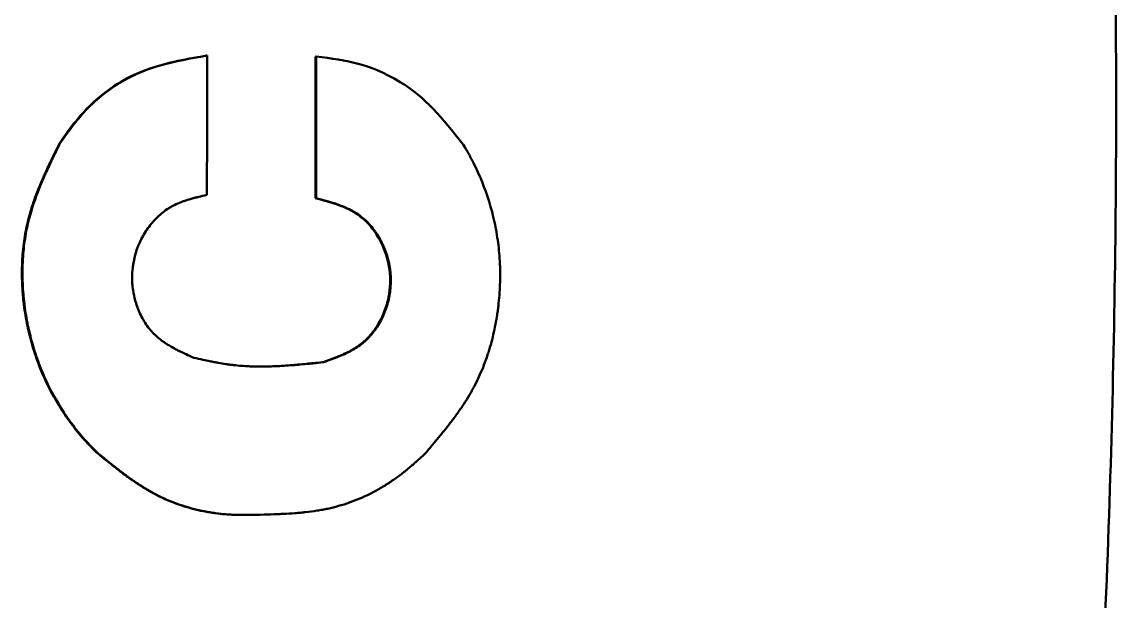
# Model space of a CAD drawing. Header units: millimetres. Extents: x 1510 to 10524, y 7125 to 13164.
# Drawn here: x 5063.331 to 5066.47, y 10709.266 to 10710.927 of the extents above; entities that cross this region are included whole.
import ezdxf

# ---------------------------------------------------------------- set-up
doc = ezdxf.new("R2010")
doc.units = ezdxf.units.MM
doc.header["$LTSCALE"] = 4
doc.layers.add('Visible (ISO)', color=7, linetype='Continuous', lineweight=50)

msp = doc.modelspace()

# ---------------------------------------------------------------- linework, layer by layer
at = {"layer": 'Visible (ISO)'}
for p, q in [((5063.8601, 10710.8299), (5063.8619, 10710.8299)), ((5064.1732, 10710.827), (5064.1749, 10710.8271)), ((5063.4384, 10710.578), (5063.4401, 10710.578)), ((5064.1731, 10710.4212), (5064.1749, 10710.4212)), ((5064.1946, 10709.9507), (5064.1963, 10709.9507)), ((5063.5452, 10709.6917), (5063.5469, 10709.6916)), ((5063.9155, 10709.5146), (5063.9138, 10709.5147))]:
    msp.add_line(p, q, dxfattribs=at)
for points, knots in [([(5065.1994, 10720.0191), (5065.6341, 10718.4547), (5065.9449, 10716.9118), (5066.1501, 10715.4088), (5066.1505, 10715.4066), (5066.1508, 10715.4043), (5066.1511, 10715.402), (5066.1515, 10715.3991), (5066.1519, 10715.3963), (5066.1523, 10715.3932), (5066.3651, 10713.8297), (5066.4689, 10712.2705), (5066.4703, 10710.7299), (5066.4703, 10710.7193), (5066.4703, 10710.7088), (5066.4703, 10710.6982)], [0, 0, 0, 0, 0.49827, 0.49827, 0.49827, 0.499023, 0.499023, 0.499023, 0.5, 0.5, 0.5, 0.996593, 0.996593, 0.996593, 1, 1, 1, 1]), ([(5063.4384, 10710.578), (5063.471, 10710.6245), (5063.4972, 10710.6609), (5063.6002, 10710.7543), (5063.659, 10710.779), (5063.7385, 10710.8081), (5063.7924, 10710.8183), (5063.8601, 10710.8299)], [-0.4095932, -0.4095932, -0.4095932, -0.4095932, -0.3296289, -0.3296289, -0.2091929, -0.2091929, 0, 0, 0, 0]), ([(5063.8619, 10710.8299), (5063.7631, 10710.813), (5063.6924, 10710.7989), (5063.5722, 10710.7291), (5063.5381, 10710.6975), (5063.4894, 10710.6477), (5063.4654, 10710.614), (5063.4401, 10710.578)], [0, 0, 0, 0, 0.3050726, 0.3050726, 0.5082668, 0.5082668, 0.8301555, 0.8301555, 0.8301555, 0.8301555]), ([(5063.8618, 10710.4307), (5063.8619, 10710.4972), (5063.8619, 10710.5638), (5063.8619, 10710.6968), (5063.8619, 10710.7633), (5063.8619, 10710.8299)], [0, 0, 0, 0, 0.1996113, 0.1996113, 0.3992069, 0.3992069, 0.3992069, 0.3992069]), ([(5064.1731, 10710.4212), (5064.1732, 10710.4889), (5064.1732, 10710.5565), (5064.1732, 10710.6918), (5064.1732, 10710.7594), (5064.1732, 10710.827)], [-0.4058052, -0.4058052, -0.4058052, -0.4058052, -0.2028942, -0.2028942, 0, 0, 0, 0]), ([(5064.1749, 10710.8271), (5064.1749, 10710.7594), (5064.1749, 10710.6918), (5064.1749, 10710.5565), (5064.1749, 10710.4889), (5064.1749, 10710.4212)], [0, 0, 0, 0, 0.2029443, 0.2029443, 0.4059188, 0.4059188, 0.4059188, 0.4059188]), ([(5064.5967, 10710.5752), (5064.535, 10710.6535), (5064.4886, 10710.71), (5064.3691, 10710.7833), (5064.3256, 10710.7981), (5064.2592, 10710.8171), (5064.2187, 10710.8221), (5064.1749, 10710.8271)], [0, 0, 0, 0, 0.3008666, 0.3008666, 0.4987677, 0.4987677, 0.8075633, 0.8075633, 0.8075633, 0.8075633]), ([(5066.4703, 10710.6982), (5066.4703, 10710.3162), (5066.464, 10709.9333), (5066.4513, 10709.5494), (5066.4448, 10709.3524), (5066.4367, 10709.1551), (5066.4268, 10708.9575), (5066.4169, 10708.7601), (5066.4053, 10708.5623), (5066.392, 10708.3646), (5066.3918, 10708.3611), (5066.3915, 10708.3576), (5066.3913, 10708.3541), (5066.3387, 10707.5744), (5066.2595, 10706.7917), (5066.1529, 10706.008), (5066.1526, 10706.0059), (5066.1524, 10706.0037), (5066.1521, 10706.0016), (5066.1516, 10705.9985), (5066.1512, 10705.9953), (5066.1508, 10705.9923), (5065.9456, 10704.488), (5065.6346, 10702.9435), (5065.1994, 10701.3773)], [0, 0, 0, 0, 0.122876, 0.122876, 0.122876, 0.185923, 0.185923, 0.185923, 0.248884, 0.248884, 0.248884, 0.25, 0.25, 0.25, 0.49834, 0.49834, 0.49834, 0.499023, 0.499023, 0.499023, 0.5, 0.5, 0.5, 1, 1, 1, 1]), ([(5063.5452, 10709.6917), (5063.5409, 10709.6959), (5063.537, 10709.6998), (5063.5335, 10709.7033), (5063.5305, 10709.7064), (5063.5278, 10709.7092), (5063.5253, 10709.7118), (5063.5249, 10709.7122), (5063.5247, 10709.7125), (5063.5242, 10709.7129), (5063.5239, 10709.7133), (5063.5234, 10709.7138), (5063.5229, 10709.7143), (5063.5225, 10709.7147), (5063.5221, 10709.7152), (5063.5217, 10709.7156), (5063.5208, 10709.7166), (5063.5199, 10709.7175), (5063.5191, 10709.7184), (5063.5173, 10709.7203), (5063.5157, 10709.7221), (5063.5141, 10709.7239), (5063.5107, 10709.7276), (5063.5076, 10709.7311), (5063.5041, 10709.7351), (5063.4911, 10709.7502), (5063.4787, 10709.7658), (5063.4669, 10709.7821), (5063.455, 10709.7984), (5063.444, 10709.8151), (5063.4336, 10709.8323), (5063.4233, 10709.8494), (5063.4136, 10709.8672), (5063.4048, 10709.8851), (5063.4004, 10709.8941), (5063.3962, 10709.9031), (5063.3922, 10709.9123), (5063.3881, 10709.9214), (5063.3843, 10709.9307), (5063.3807, 10709.94), (5063.3734, 10709.9587), (5063.3669, 10709.9779), (5063.3612, 10709.9972), (5063.3583, 10710.0068), (5063.3557, 10710.0164), (5063.3532, 10710.0262), (5063.3508, 10710.0359), (5063.3485, 10710.0457), (5063.3465, 10710.0555), (5063.3424, 10710.0752), (5063.3391, 10710.0948), (5063.3365, 10710.1153), (5063.3359, 10710.1204), (5063.3353, 10710.1256), (5063.3348, 10710.1307), (5063.3342, 10710.1358), (5063.3338, 10710.1409), (5063.3333, 10710.146), (5063.3325, 10710.1561), (5063.3318, 10710.1662), (5063.3314, 10710.1764), (5063.331, 10710.1865), (5063.3308, 10710.1965), (5063.3308, 10710.2065), (5063.3308, 10710.2165), (5063.331, 10710.2261), (5063.3314, 10710.2364), (5063.3315, 10710.239), (5063.3317, 10710.2416), (5063.3318, 10710.2442), (5063.3319, 10710.2468), (5063.3321, 10710.2494), (5063.3323, 10710.2519), (5063.3326, 10710.2571), (5063.333, 10710.2622), (5063.3335, 10710.2672), (5063.3344, 10710.2774), (5063.3355, 10710.2873), (5063.3369, 10710.2973), (5063.3383, 10710.3073), (5063.3399, 10710.3171), (5063.3418, 10710.3268), (5063.3436, 10710.3365), (5063.3459, 10710.347), (5063.3481, 10710.3556), (5063.3483, 10710.3568), (5063.3486, 10710.3578), (5063.3489, 10710.3589), (5063.3491, 10710.36), (5063.3494, 10710.3611), (5063.3497, 10710.3622), (5063.3503, 10710.3643), (5063.3508, 10710.3665), (5063.3515, 10710.3688), (5063.3526, 10710.3731), (5063.3539, 10710.3776), (5063.3553, 10710.3822), (5063.358, 10710.3913), (5063.361, 10710.4007), (5063.3642, 10710.41), (5063.3674, 10710.4194), (5063.3709, 10710.429), (5063.3747, 10710.4388), (5063.377, 10710.4447), (5063.3794, 10710.4508), (5063.3819, 10710.4568), (5063.3836, 10710.4608), (5063.3856, 10710.4655), (5063.387, 10710.4688), (5063.3872, 10710.4694), (5063.3874, 10710.4698), (5063.3876, 10710.4703), (5063.3878, 10710.4709), (5063.3881, 10710.4714), (5063.3883, 10710.4719), (5063.3887, 10710.4729), (5063.3892, 10710.474), (5063.3897, 10710.4751), (5063.3906, 10710.4771), (5063.3915, 10710.4793), (5063.3925, 10710.4815), (5063.3944, 10710.4859), (5063.3965, 10710.4906), (5063.3985, 10710.4949), (5063.4007, 10710.4998), (5063.403, 10710.5048), (5063.4054, 10710.5099), (5063.407, 10710.5134), (5063.4087, 10710.517), (5063.4104, 10710.5206), (5063.4109, 10710.5216), (5063.4116, 10710.523), (5063.4119, 10710.5237), (5063.4122, 10710.5243), (5063.4123, 10710.5245), (5063.4125, 10710.525), (5063.4127, 10710.5254), (5063.4129, 10710.5258), (5063.4131, 10710.5263), (5063.4135, 10710.5271), (5063.414, 10710.528), (5063.4144, 10710.529), (5063.4153, 10710.5307), (5063.4162, 10710.5326), (5063.4172, 10710.5347), (5063.419, 10710.5385), (5063.4211, 10710.5428), (5063.4234, 10710.5475), (5063.4279, 10710.5567), (5063.4332, 10710.5676), (5063.4384, 10710.578)], [0, 0, 0, 0, 0.015625, 0.015625, 0.015625, 0.029239, 0.029239, 0.029239, 0.03125, 0.03125, 0.03125, 0.032836, 0.032836, 0.032836, 0.034487, 0.034487, 0.034487, 0.037994, 0.037994, 0.037994, 0.045797, 0.045797, 0.045797, 0.0625, 0.0625, 0.0625, 0.125, 0.125, 0.125, 0.1875, 0.1875, 0.1875, 0.25, 0.25, 0.25, 0.281298, 0.281298, 0.281298, 0.312501, 0.312501, 0.312501, 0.375, 0.375, 0.375, 0.406325, 0.406325, 0.406325, 0.4375, 0.4375, 0.4375, 0.5, 0.5, 0.5, 0.515465, 0.515465, 0.515465, 0.531106, 0.531106, 0.531106, 0.562499, 0.562499, 0.562499, 0.59375, 0.59375, 0.59375, 0.625, 0.625, 0.625, 0.632558, 0.632558, 0.632558, 0.640245, 0.640245, 0.640245, 0.655906, 0.655906, 0.655906, 0.6875, 0.6875, 0.6875, 0.71875, 0.71875, 0.71875, 0.75, 0.75, 0.75, 0.754225, 0.754225, 0.754225, 0.758357, 0.758357, 0.758357, 0.766399, 0.766399, 0.766399, 0.781914, 0.781914, 0.781914, 0.812503, 0.812503, 0.812503, 0.84375, 0.84375, 0.84375, 0.862702, 0.862702, 0.862702, 0.875, 0.875, 0.875, 0.877324, 0.877324, 0.877324, 0.879523, 0.879523, 0.879523, 0.883656, 0.883656, 0.883656, 0.891321, 0.891321, 0.891321, 0.906255, 0.906255, 0.906255, 0.922843, 0.922843, 0.922843, 0.93431, 0.93431, 0.93431, 0.9375, 0.9375, 0.9375, 0.940248, 0.940248, 0.940248, 0.942815, 0.942815, 0.942815, 0.947554, 0.947554, 0.947554, 0.956029, 0.956029, 0.956029, 0.971032, 0.971032, 0.971032, 1, 1, 1, 1]), ([(5063.5469, 10709.6916), (5063.5384, 10709.7), (5063.5314, 10709.7071), (5063.526, 10709.7128), (5063.5256, 10709.7132), (5063.5251, 10709.7137), (5063.5247, 10709.7142), (5063.5243, 10709.7146), (5063.5238, 10709.7151), (5063.5234, 10709.7155), (5063.5226, 10709.7164), (5063.5217, 10709.7173), (5063.5209, 10709.7182), (5063.5192, 10709.7201), (5063.5175, 10709.7219), (5063.5158, 10709.7238), (5063.5125, 10709.7274), (5063.5092, 10709.7312), (5063.5059, 10709.735), (5063.4928, 10709.7501), (5063.4804, 10709.7657), (5063.4686, 10709.782), (5063.445, 10709.8145), (5063.4243, 10709.8489), (5063.4065, 10709.885), (5063.4021, 10709.894), (5063.3979, 10709.903), (5063.3939, 10709.9122), (5063.3899, 10709.9213), (5063.3861, 10709.9306), (5063.3824, 10709.9399), (5063.3751, 10709.9586), (5063.3686, 10709.9776), (5063.3629, 10709.9971), (5063.36, 10710.0068), (5063.3574, 10710.0164), (5063.355, 10710.0261), (5063.3525, 10710.0358), (5063.3503, 10710.0456), (5063.3482, 10710.0554), (5063.3441, 10710.0751), (5063.3408, 10710.0951), (5063.3383, 10710.1152), (5063.3376, 10710.1203), (5063.337, 10710.1255), (5063.3365, 10710.1306), (5063.336, 10710.1357), (5063.3355, 10710.1408), (5063.3351, 10710.1459), (5063.3342, 10710.1561), (5063.3336, 10710.1662), (5063.3331, 10710.1763), (5063.3323, 10710.1965), (5063.3323, 10710.2165), (5063.3331, 10710.2364), (5063.3333, 10710.2389), (5063.3334, 10710.2416), (5063.3335, 10710.2441), (5063.3337, 10710.2467), (5063.3338, 10710.2493), (5063.334, 10710.2519), (5063.3343, 10710.257), (5063.3347, 10710.2621), (5063.3352, 10710.2672), (5063.3361, 10710.2773), (5063.3373, 10710.2874), (5063.3387, 10710.2973), (5063.3414, 10710.3171), (5063.3451, 10710.3366), (5063.3498, 10710.3556), (5063.3501, 10710.3568), (5063.3503, 10710.3578), (5063.3506, 10710.3589), (5063.3509, 10710.36), (5063.3512, 10710.361), (5063.3514, 10710.3621), (5063.352, 10710.3643), (5063.3526, 10710.3665), (5063.3532, 10710.3688), (5063.3544, 10710.3732), (5063.3557, 10710.3777), (5063.357, 10710.3822), (5063.3597, 10710.3913), (5063.3627, 10710.4005), (5063.3659, 10710.4099), (5063.3724, 10710.4288), (5063.38, 10710.4484), (5063.3887, 10710.4688), (5063.389, 10710.4694), (5063.3891, 10710.4698), (5063.3894, 10710.4703), (5063.3896, 10710.4708), (5063.3898, 10710.4714), (5063.39, 10710.4719), (5063.3905, 10710.4729), (5063.391, 10710.474), (5063.3914, 10710.4751), (5063.3923, 10710.4772), (5063.3933, 10710.4793), (5063.3942, 10710.4815), (5063.3962, 10710.4859), (5063.3982, 10710.4903), (5063.4002, 10710.4949), (5063.4044, 10710.5041), (5063.4089, 10710.5136), (5063.4136, 10710.5236), (5063.4139, 10710.5243), (5063.414, 10710.5245), (5063.4142, 10710.5249), (5063.4145, 10710.5254), (5063.4147, 10710.5258), (5063.4149, 10710.5263), (5063.4153, 10710.5271), (5063.4157, 10710.528), (5063.4162, 10710.529), (5063.4171, 10710.5308), (5063.418, 10710.5327), (5063.419, 10710.5347), (5063.4209, 10710.5387), (5063.4229, 10710.543), (5063.4251, 10710.5475), (5063.4296, 10710.5565), (5063.4346, 10710.5667), (5063.4401, 10710.578)], [0, 0, 0, 0, 0.03125, 0.03125, 0.03125, 0.033203, 0.033203, 0.033203, 0.035156, 0.035156, 0.035156, 0.039062, 0.039062, 0.039062, 0.046875, 0.046875, 0.046875, 0.0625, 0.0625, 0.0625, 0.125, 0.125, 0.125, 0.25, 0.25, 0.25, 0.28125, 0.28125, 0.28125, 0.3125, 0.3125, 0.3125, 0.375, 0.375, 0.375, 0.40625, 0.40625, 0.40625, 0.4375, 0.4375, 0.4375, 0.5, 0.5, 0.5, 0.515625, 0.515625, 0.515625, 0.53125, 0.53125, 0.53125, 0.5625, 0.5625, 0.5625, 0.625, 0.625, 0.625, 0.632812, 0.632812, 0.632812, 0.640625, 0.640625, 0.640625, 0.65625, 0.65625, 0.65625, 0.6875, 0.6875, 0.6875, 0.75, 0.75, 0.75, 0.753906, 0.753906, 0.753906, 0.757812, 0.757812, 0.757812, 0.765625, 0.765625, 0.765625, 0.78125, 0.78125, 0.78125, 0.8125, 0.8125, 0.8125, 0.875, 0.875, 0.875, 0.876953, 0.876953, 0.876953, 0.878906, 0.878906, 0.878906, 0.882812, 0.882812, 0.882812, 0.890625, 0.890625, 0.890625, 0.90625, 0.90625, 0.90625, 0.9375, 0.9375, 0.9375, 0.939453, 0.939453, 0.939453, 0.941406, 0.941406, 0.941406, 0.945312, 0.945312, 0.945312, 0.953125, 0.953125, 0.953125, 0.96875, 0.96875, 0.96875, 1, 1, 1, 1]), ([(5064.5967, 10710.5752), (5064.6031, 10710.5647), (5064.6082, 10710.5561), (5064.6119, 10710.5494), (5064.6122, 10710.549), (5064.6126, 10710.5484), (5064.6129, 10710.5478), (5064.6132, 10710.5473), (5064.6135, 10710.5467), (5064.6138, 10710.5462), (5064.6144, 10710.5451), (5064.615, 10710.544), (5064.6156, 10710.5429), (5064.6168, 10710.5407), (5064.618, 10710.5385), (5064.6192, 10710.5363), (5064.6215, 10710.5319), (5064.6239, 10710.5275), (5064.6261, 10710.523), (5064.6353, 10710.5051), (5064.6435, 10710.4869), (5064.6511, 10710.4681), (5064.6662, 10710.4307), (5064.6781, 10710.3923), (5064.6867, 10710.3528), (5064.6889, 10710.343), (5064.6908, 10710.3332), (5064.6925, 10710.3233), (5064.6942, 10710.3135), (5064.6957, 10710.3035), (5064.697, 10710.2936), (5064.6996, 10710.2737), (5064.7013, 10710.2536), (5064.7023, 10710.2333), (5064.7025, 10710.2282), (5064.7027, 10710.2233), (5064.7028, 10710.2182), (5064.7029, 10710.2132), (5064.703, 10710.2082), (5064.703, 10710.2032), (5064.7031, 10710.1931), (5064.7029, 10710.1831), (5064.7025, 10710.173), (5064.7018, 10710.1529), (5064.7002, 10710.1327), (5064.6979, 10710.1126), (5064.6973, 10710.1075), (5064.6966, 10710.1023), (5064.6959, 10710.0972), (5064.6952, 10710.0921), (5064.6944, 10710.087), (5064.6936, 10710.082), (5064.692, 10710.0719), (5064.6902, 10710.0619), (5064.6882, 10710.052), (5064.6842, 10710.0322), (5064.6794, 10710.0127), (5064.6738, 10709.9937), (5064.6734, 10709.9925), (5064.673, 10709.9912), (5064.6727, 10709.99), (5064.6723, 10709.9888), (5064.6719, 10709.9875), (5064.6715, 10709.9863), (5064.6708, 10709.9838), (5064.67, 10709.9814), (5064.6692, 10709.9789), (5064.6676, 10709.974), (5064.666, 10709.9691), (5064.6644, 10709.9643), (5064.661, 10709.9547), (5064.6575, 10709.9452), (5064.6538, 10709.9359), (5064.6463, 10709.9174), (5064.638, 10709.8994), (5064.629, 10709.8822), (5064.6278, 10709.88), (5064.6267, 10709.878), (5064.6256, 10709.8759), (5064.6245, 10709.8738), (5064.6233, 10709.8717), (5064.6221, 10709.8696), (5064.6198, 10709.8653), (5064.6173, 10709.8611), (5064.6148, 10709.8568), (5064.6097, 10709.8482), (5064.6043, 10709.8396), (5064.5986, 10709.8308), (5064.5982, 10709.8303), (5064.598, 10709.8299), (5064.5976, 10709.8294), (5064.5973, 10709.8289), (5064.597, 10709.8284), (5064.5967, 10709.8279), (5064.596, 10709.827), (5064.5954, 10709.826), (5064.5947, 10709.825), (5064.5934, 10709.823), (5064.5921, 10709.8211), (5064.5907, 10709.8191), (5064.588, 10709.8151), (5064.5852, 10709.8111), (5064.5824, 10709.8071), (5064.5766, 10709.7989), (5064.5705, 10709.7906), (5064.564, 10709.7821), (5064.5636, 10709.7815), (5064.5633, 10709.7812), (5064.563, 10709.7807), (5064.5627, 10709.7803), (5064.5623, 10709.7799), (5064.562, 10709.7794), (5064.5613, 10709.7785), (5064.5606, 10709.7776), (5064.5599, 10709.7767), (5064.5586, 10709.7749), (5064.5572, 10709.7731), (5064.5557, 10709.7713), (5064.5528, 10709.7676), (5064.5498, 10709.7638), (5064.5467, 10709.7598), (5064.5405, 10709.752), (5064.5338, 10709.7437), (5064.5266, 10709.735), (5064.5265, 10709.7349), (5064.5265, 10709.7349), (5064.5265, 10709.7349), (5064.5262, 10709.7345), (5064.5257, 10709.7339), (5064.5253, 10709.7334), (5064.5249, 10709.7329), (5064.5244, 10709.7323), (5064.5239, 10709.7317), (5064.5229, 10709.7305), (5064.5217, 10709.7291), (5064.5205, 10709.7277), (5064.5181, 10709.7248), (5064.5153, 10709.7214), (5064.512, 10709.7175), (5064.5056, 10709.7098), (5064.4975, 10709.7002), (5064.4878, 10709.6888)], [0, 0, 0, 0, 0.03125, 0.03125, 0.03125, 0.033203, 0.033203, 0.033203, 0.035156, 0.035156, 0.035156, 0.039062, 0.039062, 0.039062, 0.046875, 0.046875, 0.046875, 0.0625, 0.0625, 0.0625, 0.125, 0.125, 0.125, 0.25, 0.25, 0.25, 0.28125, 0.28125, 0.28125, 0.3125, 0.3125, 0.3125, 0.375, 0.375, 0.375, 0.390625, 0.390625, 0.390625, 0.40625, 0.40625, 0.40625, 0.4375, 0.4375, 0.4375, 0.5, 0.5, 0.5, 0.515625, 0.515625, 0.515625, 0.53125, 0.53125, 0.53125, 0.5625, 0.5625, 0.5625, 0.625, 0.625, 0.625, 0.628906, 0.628906, 0.628906, 0.632812, 0.632812, 0.632812, 0.640625, 0.640625, 0.640625, 0.65625, 0.65625, 0.65625, 0.6875, 0.6875, 0.6875, 0.75, 0.75, 0.75, 0.757812, 0.757812, 0.757812, 0.765625, 0.765625, 0.765625, 0.78125, 0.78125, 0.78125, 0.8125, 0.8125, 0.8125, 0.814453, 0.814453, 0.814453, 0.816406, 0.816406, 0.816406, 0.820312, 0.820312, 0.820312, 0.828125, 0.828125, 0.828125, 0.84375, 0.84375, 0.84375, 0.875, 0.875, 0.875, 0.876953, 0.876953, 0.876953, 0.878906, 0.878906, 0.878906, 0.882812, 0.882812, 0.882812, 0.890625, 0.890625, 0.890625, 0.90625, 0.90625, 0.90625, 0.9375, 0.9375, 0.9375, 0.937744, 0.937744, 0.937744, 0.941406, 0.941406, 0.941406, 0.945312, 0.945312, 0.945312, 0.953125, 0.953125, 0.953125, 0.96875, 0.96875, 0.96875, 1, 1, 1, 1]), ([(5063.8618, 10710.4307), (5063.8529, 10710.4286), (5063.8451, 10710.4268), (5063.8351, 10710.4243), (5063.8321, 10710.4235), (5063.8279, 10710.4225), (5063.8266, 10710.4221), (5063.8247, 10710.4216), (5063.8236, 10710.4213), (5063.8226, 10710.4211), (5063.822, 10710.4209), (5063.822, 10710.4209), (5063.8144, 10710.4188), (5063.8075, 10710.4168), (5063.7979, 10710.4135), (5063.7948, 10710.4125), (5063.7903, 10710.4108), (5063.7877, 10710.4098), (5063.7852, 10710.4088), (5063.7838, 10710.4083), (5063.7835, 10710.4082), (5063.7765, 10710.4053), (5063.7703, 10710.4024), (5063.7613, 10710.3977), (5063.7584, 10710.3961), (5063.7542, 10710.3936), (5063.7528, 10710.3927), (5063.7501, 10710.391), (5063.7488, 10710.3901), (5063.7418, 10710.3855), (5063.7364, 10710.3814), (5063.7285, 10710.3749), (5063.726, 10710.3726), (5063.7208, 10710.3679), (5063.7183, 10710.3654), (5063.711, 10710.358), (5063.7064, 10710.3529), (5063.6976, 10710.3421), (5063.6933, 10710.3364), (5063.6815, 10710.319), (5063.6746, 10710.3067), (5063.6573, 10710.2684), (5063.6503, 10710.2416), (5063.6468, 10710.1995), (5063.6468, 10710.1856), (5063.6493, 10710.1578), (5063.6517, 10710.1442), (5063.6571, 10710.1235), (5063.6592, 10710.1167), (5063.6628, 10710.1068), (5063.664, 10710.1036), (5063.6667, 10710.0971), (5063.6681, 10710.0939), (5063.6725, 10710.0842), (5063.6758, 10710.078), (5063.6827, 10710.0661), (5063.6864, 10710.0604), (5063.6944, 10710.0492), (5063.6987, 10710.0439), (5063.7055, 10710.0364), (5063.7078, 10710.0339), (5063.7114, 10710.0304), (5063.7126, 10710.0292), (5063.7144, 10710.0274), (5063.715, 10710.0269), (5063.7162, 10710.0257), (5063.7169, 10710.0251), (5063.7222, 10710.0204), (5063.7272, 10710.0164), (5063.7353, 10710.0104), (5063.7381, 10710.0084), (5063.7424, 10710.0055), (5063.745, 10710.0038), (5063.7476, 10710.0021), (5063.7491, 10710.0011), (5063.7496, 10710.0009), (5063.755, 10709.9975), (5063.7606, 10709.9943), (5063.7696, 10709.9893), (5063.7727, 10709.9877), (5063.7776, 10709.9852), (5063.7806, 10709.9836), (5063.7838, 10709.9821), (5063.7855, 10709.9812), (5063.7858, 10709.9811), (5063.7945, 10709.9768), (5063.8071, 10709.971), (5063.8238, 10709.9635)], [0, 0, 0, 0, 0.03125, 0.03125, 0.046875, 0.046875, 0.054688, 0.054688, 0.058594, 0.061523, 0.061523, 0.0625, 0.0625, 0.09375, 0.09375, 0.109375, 0.109375, 0.117188, 0.123047, 0.123047, 0.125, 0.125, 0.15625, 0.15625, 0.171875, 0.171875, 0.179688, 0.179688, 0.1875, 0.1875, 0.21875, 0.21875, 0.234375, 0.234375, 0.25, 0.25, 0.28125, 0.28125, 0.3125, 0.3125, 0.375, 0.375, 0.5, 0.5, 0.5625, 0.5625, 0.625, 0.625, 0.65625, 0.65625, 0.671875, 0.671875, 0.6875, 0.6875, 0.71875, 0.71875, 0.75, 0.75, 0.78125, 0.78125, 0.796875, 0.796875, 0.804688, 0.804688, 0.808594, 0.808594, 0.8125, 0.8125, 0.84375, 0.84375, 0.859375, 0.859375, 0.867188, 0.873047, 0.873047, 0.875, 0.875, 0.90625, 0.90625, 0.921875, 0.921875, 0.929688, 0.936523, 0.936523, 0.9375, 0.9375, 1, 1, 1, 1]), ([(5064.1946, 10709.9507), (5064.2037, 10709.954), (5064.2115, 10709.9569), (5064.2182, 10709.9593), (5064.2218, 10709.9607), (5064.225, 10709.9619), (5064.2279, 10709.963), (5064.2299, 10709.9638), (5064.2317, 10709.9645), (5064.2334, 10709.9651), (5064.2337, 10709.9653), (5064.2339, 10709.9653), (5064.2345, 10709.9656), (5064.2348, 10709.9657), (5064.2354, 10709.9659), (5064.2359, 10709.9661), (5064.2363, 10709.9663), (5064.2368, 10709.9665), (5064.2372, 10709.9667), (5064.2382, 10709.9671), (5064.2391, 10709.9674), (5064.2399, 10709.9678), (5064.242, 10709.9686), (5064.2436, 10709.9693), (5064.2451, 10709.9699), (5064.2489, 10709.9716), (5064.2511, 10709.9725), (5064.2549, 10709.9743), (5064.2581, 10709.9758), (5064.2612, 10709.9772), (5064.2641, 10709.9787), (5064.2656, 10709.9794), (5064.267, 10709.9801), (5064.2684, 10709.9808), (5064.2692, 10709.9812), (5064.2699, 10709.9816), (5064.2705, 10709.9819), (5064.2712, 10709.9823), (5064.2718, 10709.9826), (5064.2726, 10709.983), (5064.2729, 10709.9832), (5064.2734, 10709.9834), (5064.2738, 10709.9837), (5064.2742, 10709.9839), (5064.2746, 10709.9841), (5064.275, 10709.9843), (5064.2758, 10709.9848), (5064.2766, 10709.9852), (5064.2774, 10709.9856), (5064.2791, 10709.9866), (5064.2806, 10709.9875), (5064.2821, 10709.9883), (5064.2852, 10709.9902), (5064.288, 10709.9919), (5064.291, 10709.9939), (5064.2939, 10709.9958), (5064.2966, 10709.9977), (5064.2993, 10709.9997), (5064.302, 10710.0016), (5064.3045, 10710.0035), (5064.3071, 10710.0056), (5064.3084, 10710.0067), (5064.3097, 10710.0078), (5064.311, 10710.0089), (5064.3123, 10710.01), (5064.3136, 10710.0112), (5064.3149, 10710.0123), (5064.3174, 10710.0146), (5064.3199, 10710.017), (5064.3223, 10710.0195), (5064.3248, 10710.022), (5064.3272, 10710.0246), (5064.3295, 10710.0272), (5064.3318, 10710.0299), (5064.3342, 10710.0327), (5064.3364, 10710.0355), (5064.3386, 10710.0382), (5064.3406, 10710.0409), (5064.3427, 10710.0439), (5064.3448, 10710.0467), (5064.3468, 10710.0497), (5064.3487, 10710.0526), (5064.3526, 10710.0586), (5064.3563, 10710.065), (5064.3596, 10710.0713), (5064.3612, 10710.0745), (5064.3628, 10710.0777), (5064.3643, 10710.081), (5064.3659, 10710.0842), (5064.3673, 10710.0875), (5064.3687, 10710.0908), (5064.3714, 10710.0975), (5064.3739, 10710.1043), (5064.3761, 10710.1112), (5064.3804, 10710.125), (5064.3835, 10710.1388), (5064.3853, 10710.153), (5064.3872, 10710.167), (5064.3878, 10710.1813), (5064.3871, 10710.1957), (5064.3859, 10710.2244), (5064.3797, 10710.252), (5064.3685, 10710.2788), (5064.3657, 10710.2856), (5064.3626, 10710.2921), (5064.3593, 10710.2985), (5064.356, 10710.3048), (5064.3524, 10710.3109), (5064.3485, 10710.317), (5064.3465, 10710.32), (5064.3444, 10710.3231), (5064.3424, 10710.326), (5064.3403, 10710.3289), (5064.3382, 10710.3317), (5064.336, 10710.3345), (5064.3316, 10710.3401), (5064.3271, 10710.3453), (5064.3221, 10710.3504), (5064.3197, 10710.3529), (5064.3171, 10710.3554), (5064.3146, 10710.3578), (5064.312, 10710.3602), (5064.3094, 10710.3624), (5064.3068, 10710.3647), (5064.3014, 10710.3691), (5064.2956, 10710.3734), (5064.2902, 10710.3769), (5064.2889, 10710.3778), (5064.2876, 10710.3786), (5064.2862, 10710.3795), (5064.2848, 10710.3804), (5064.2834, 10710.3812), (5064.2819, 10710.382), (5064.2791, 10710.3837), (5064.2761, 10710.3854), (5064.2731, 10710.3869), (5064.2681, 10710.3896), (5064.2629, 10710.3921), (5064.2574, 10710.3944), (5064.2562, 10710.395), (5064.2548, 10710.3956), (5064.2538, 10710.396), (5064.2534, 10710.3962), (5064.2531, 10710.3963), (5064.2527, 10710.3965), (5064.2524, 10710.3966), (5064.252, 10710.3968), (5064.2516, 10710.3969), (5064.2509, 10710.3972), (5064.2502, 10710.3975), (5064.2494, 10710.3978), (5064.248, 10710.3984), (5064.2465, 10710.399), (5064.2449, 10710.3996), (5064.2419, 10710.4007), (5064.2386, 10710.4019), (5064.2354, 10710.4031), (5064.2292, 10710.4052), (5064.2226, 10710.4074), (5064.2156, 10710.4095), (5064.2152, 10710.4096), (5064.2145, 10710.4098), (5064.2142, 10710.4099), (5064.2134, 10710.4102), (5064.2132, 10710.4102), (5064.2125, 10710.4104), (5064.212, 10710.4106), (5064.2114, 10710.4108), (5064.2107, 10710.411), (5064.2095, 10710.4113), (5064.2082, 10710.4117), (5064.2067, 10710.4121), (5064.2041, 10710.4129), (5064.2009, 10710.4138), (5064.1973, 10710.4147), (5064.1904, 10710.4167), (5064.1816, 10710.419), (5064.1731, 10710.4212)], [0, 0, 0, 0, 0.03125, 0.03125, 0.03125, 0.04818, 0.04818, 0.04818, 0.059755, 0.059755, 0.059755, 0.0625, 0.0625, 0.0625, 0.063671, 0.063671, 0.063671, 0.064922, 0.064922, 0.064922, 0.067706, 0.067706, 0.067706, 0.074867, 0.074867, 0.074867, 0.093735, 0.093735, 0.093735, 0.109375, 0.109375, 0.109375, 0.117187, 0.117187, 0.117187, 0.121094, 0.121094, 0.121094, 0.125, 0.125, 0.125, 0.126655, 0.126655, 0.126655, 0.128368, 0.128368, 0.128368, 0.131967, 0.131967, 0.131967, 0.139799, 0.139799, 0.139799, 0.156245, 0.156245, 0.156245, 0.171875, 0.171875, 0.171875, 0.1875, 0.1875, 0.1875, 0.195076, 0.195076, 0.195076, 0.202909, 0.202909, 0.202909, 0.21875, 0.21875, 0.21875, 0.234375, 0.234375, 0.234375, 0.25, 0.25, 0.25, 0.265747, 0.265747, 0.265747, 0.281251, 0.281251, 0.281251, 0.3125, 0.3125, 0.3125, 0.328266, 0.328266, 0.328266, 0.343835, 0.343835, 0.343835, 0.375, 0.375, 0.375, 0.437622, 0.437622, 0.437622, 0.5, 0.5, 0.5, 0.625, 0.625, 0.625, 0.65625, 0.65625, 0.65625, 0.6875, 0.6875, 0.6875, 0.703046, 0.703046, 0.703046, 0.718749, 0.718749, 0.718749, 0.75, 0.75, 0.75, 0.765534, 0.765534, 0.765534, 0.781251, 0.781251, 0.781251, 0.8125, 0.8125, 0.8125, 0.820587, 0.820587, 0.820587, 0.828365, 0.828365, 0.828365, 0.843756, 0.843756, 0.843756, 0.869361, 0.869361, 0.869361, 0.875, 0.875, 0.875, 0.877289, 0.877289, 0.877289, 0.879467, 0.879467, 0.879467, 0.883587, 0.883587, 0.883587, 0.891275, 0.891275, 0.891275, 0.906273, 0.906273, 0.906273, 0.935547, 0.935547, 0.935547, 0.9375, 0.9375, 0.9375, 0.943424, 0.943424, 0.943424, 0.948402, 0.948402, 0.948402, 0.956966, 0.956966, 0.956966, 0.971678, 0.971678, 0.971678, 1, 1, 1, 1]), ([(5064.1963, 10709.9507), (5064.2145, 10709.9571), (5064.2278, 10709.9621), (5064.2362, 10709.9655), (5064.2365, 10709.9656), (5064.2371, 10709.9659), (5064.2376, 10709.966), (5064.238, 10709.9662), (5064.2385, 10709.9664), (5064.2389, 10709.9666), (5064.2398, 10709.9669), (5064.2407, 10709.9673), (5064.2416, 10709.9677), (5064.2434, 10709.9684), (5064.2451, 10709.9691), (5064.2468, 10709.9698), (5064.2502, 10709.9713), (5064.2535, 10709.9728), (5064.2567, 10709.9742), (5064.263, 10709.9771), (5064.2689, 10709.98), (5064.2743, 10709.9829), (5064.2747, 10709.9831), (5064.2751, 10709.9834), (5064.2755, 10709.9836), (5064.2759, 10709.9838), (5064.2764, 10709.984), (5064.2768, 10709.9842), (5064.2776, 10709.9847), (5064.2783, 10709.9851), (5064.2791, 10709.9856), (5064.2807, 10709.9864), (5064.2823, 10709.9873), (5064.2838, 10709.9883), (5064.2869, 10709.9901), (5064.2898, 10709.9919), (5064.2927, 10709.9938), (5064.2985, 10709.9976), (5064.3038, 10710.0015), (5064.3088, 10710.0056), (5064.3101, 10710.0066), (5064.3115, 10710.0077), (5064.3128, 10710.0088), (5064.314, 10710.01), (5064.3153, 10710.0111), (5064.3166, 10710.0122), (5064.3191, 10710.0146), (5064.3216, 10710.017), (5064.3241, 10710.0194), (5064.3289, 10710.0244), (5064.3336, 10710.0297), (5064.3381, 10710.0354), (5064.3404, 10710.0382), (5064.3424, 10710.0409), (5064.3445, 10710.0438), (5064.3465, 10710.0466), (5064.3485, 10710.0496), (5064.3504, 10710.0526), (5064.3543, 10710.0585), (5064.3579, 10710.0648), (5064.3613, 10710.0713), (5064.363, 10710.0745), (5064.3646, 10710.0776), (5064.3661, 10710.0809), (5064.3676, 10710.0842), (5064.369, 10710.0874), (5064.3704, 10710.0908), (5064.3732, 10710.0974), (5064.3756, 10710.1042), (5064.3778, 10710.1111), (5064.3822, 10710.125), (5064.3852, 10710.1388), (5064.3871, 10710.1529), (5064.3889, 10710.167), (5064.3895, 10710.1812), (5064.3889, 10710.1956), (5064.3876, 10710.2244), (5064.3814, 10710.2521), (5064.3702, 10710.2788), (5064.3647, 10710.2921), (5064.358, 10710.3049), (5064.3502, 10710.317), (5064.3483, 10710.32), (5064.3462, 10710.323), (5064.3441, 10710.3259), (5064.342, 10710.3289), (5064.3399, 10710.3317), (5064.3377, 10710.3345), (5064.3333, 10710.34), (5064.3287, 10710.3453), (5064.3239, 10710.3503), (5064.3215, 10710.3528), (5064.3189, 10710.3554), (5064.3163, 10710.3577), (5064.3138, 10710.3601), (5064.3112, 10710.3624), (5064.3085, 10710.3646), (5064.3032, 10710.3691), (5064.2977, 10710.3731), (5064.292, 10710.3769), (5064.2906, 10710.3778), (5064.2893, 10710.3786), (5064.2879, 10710.3795), (5064.2865, 10710.3803), (5064.2851, 10710.3812), (5064.2837, 10710.382), (5064.2808, 10710.3837), (5064.2779, 10710.3853), (5064.2748, 10710.3869), (5064.2688, 10710.3901), (5064.2623, 10710.3931), (5064.2555, 10710.396), (5064.2551, 10710.3962), (5064.2548, 10710.3963), (5064.2544, 10710.3964), (5064.2541, 10710.3966), (5064.2537, 10710.3967), (5064.2534, 10710.3969), (5064.2527, 10710.3972), (5064.2519, 10710.3975), (5064.2512, 10710.3978), (5064.2497, 10710.3983), (5064.2482, 10710.3989), (5064.2467, 10710.3995), (5064.2436, 10710.4007), (5064.2404, 10710.4019), (5064.2371, 10710.403), (5064.2305, 10710.4053), (5064.2235, 10710.4076), (5064.216, 10710.4099), (5064.215, 10710.4102), (5064.2148, 10710.4102), (5064.2143, 10710.4104), (5064.2137, 10710.4106), (5064.2131, 10710.4108), (5064.2124, 10710.4109), (5064.2112, 10710.4113), (5064.2098, 10710.4117), (5064.2084, 10710.4121), (5064.2056, 10710.4129), (5064.2025, 10710.4138), (5064.1991, 10710.4147), (5064.1922, 10710.4166), (5064.1842, 10710.4188), (5064.1749, 10710.4212)], [0, 0, 0, 0, 0.0625, 0.0625, 0.0625, 0.064453, 0.064453, 0.064453, 0.066406, 0.066406, 0.066406, 0.070312, 0.070312, 0.070312, 0.078125, 0.078125, 0.078125, 0.09375, 0.09375, 0.09375, 0.125, 0.125, 0.125, 0.126953, 0.126953, 0.126953, 0.128906, 0.128906, 0.128906, 0.132812, 0.132812, 0.132812, 0.140625, 0.140625, 0.140625, 0.15625, 0.15625, 0.15625, 0.1875, 0.1875, 0.1875, 0.195312, 0.195312, 0.195312, 0.203125, 0.203125, 0.203125, 0.21875, 0.21875, 0.21875, 0.25, 0.25, 0.25, 0.265625, 0.265625, 0.265625, 0.28125, 0.28125, 0.28125, 0.3125, 0.3125, 0.3125, 0.328125, 0.328125, 0.328125, 0.34375, 0.34375, 0.34375, 0.375, 0.375, 0.375, 0.4375, 0.4375, 0.4375, 0.5, 0.5, 0.5, 0.625, 0.625, 0.625, 0.6875, 0.6875, 0.6875, 0.703125, 0.703125, 0.703125, 0.71875, 0.71875, 0.71875, 0.75, 0.75, 0.75, 0.765625, 0.765625, 0.765625, 0.78125, 0.78125, 0.78125, 0.8125, 0.8125, 0.8125, 0.820312, 0.820312, 0.820312, 0.828125, 0.828125, 0.828125, 0.84375, 0.84375, 0.84375, 0.875, 0.875, 0.875, 0.876953, 0.876953, 0.876953, 0.878906, 0.878906, 0.878906, 0.882812, 0.882812, 0.882812, 0.890625, 0.890625, 0.890625, 0.90625, 0.90625, 0.90625, 0.9375, 0.9375, 0.9375, 0.941406, 0.941406, 0.941406, 0.945312, 0.945312, 0.945312, 0.953125, 0.953125, 0.953125, 0.96875, 0.96875, 0.96875, 1, 1, 1, 1]), ([(5063.8238, 10709.9635), (5063.8439, 10709.9591), (5063.8592, 10709.9558), (5063.8697, 10709.9536), (5063.8701, 10709.9536), (5063.8708, 10709.9534), (5063.8713, 10709.9533), (5063.8718, 10709.9532), (5063.8724, 10709.9531), (5063.8729, 10709.953), (5063.8739, 10709.9528), (5063.875, 10709.9526), (5063.876, 10709.9524), (5063.8781, 10709.952), (5063.8801, 10709.9516), (5063.8821, 10709.9512), (5063.8862, 10709.9504), (5063.8901, 10709.9497), (5063.8939, 10709.949), (5063.9016, 10709.9476), (5063.9089, 10709.9464), (5063.9158, 10709.9454), (5063.9175, 10709.9451), (5063.9194, 10709.9448), (5063.9213, 10709.9446), (5063.9231, 10709.9443), (5063.9249, 10709.944), (5063.9268, 10709.9438), (5063.9305, 10709.9433), (5063.9342, 10709.9429), (5063.938, 10709.9424), (5063.9455, 10709.9416), (5063.9531, 10709.9409), (5063.9608, 10709.9403), (5063.9763, 10709.9391), (5063.9922, 10709.9384), (5064.0086, 10709.9383), (5064.0091, 10709.9383), (5064.0095, 10709.9382), (5064.0099, 10709.9382), (5064.0103, 10709.9382), (5064.0108, 10709.9382), (5064.0112, 10709.9382), (5064.0121, 10709.9382), (5064.0129, 10709.9382), (5064.0138, 10709.9382), (5064.0155, 10709.9382), (5064.0173, 10709.9382), (5064.0191, 10709.9382), (5064.0226, 10709.9382), (5064.0262, 10709.9383), (5064.0299, 10709.9383), (5064.0372, 10709.9384), (5064.0448, 10709.9386), (5064.0526, 10709.9389), (5064.0682, 10709.9395), (5064.0848, 10709.9405), (5064.1023, 10709.9418), (5064.1028, 10709.9418), (5064.1031, 10709.9419), (5064.1036, 10709.9419), (5064.104, 10709.9419), (5064.1044, 10709.942), (5064.1049, 10709.942), (5064.1057, 10709.9421), (5064.1066, 10709.9421), (5064.1075, 10709.9422), (5064.1093, 10709.9423), (5064.1111, 10709.9425), (5064.113, 10709.9426), (5064.1166, 10709.9429), (5064.1204, 10709.9433), (5064.1244, 10709.9436), (5064.1322, 10709.9443), (5064.1405, 10709.945), (5064.1493, 10709.9459), (5064.1504, 10709.946), (5064.1505, 10709.946), (5064.1511, 10709.9461), (5064.1518, 10709.9461), (5064.1525, 10709.9462), (5064.1531, 10709.9463), (5064.1545, 10709.9464), (5064.156, 10709.9465), (5064.1576, 10709.9467), (5064.1607, 10709.947), (5064.1643, 10709.9474), (5064.1682, 10709.9478), (5064.176, 10709.9486), (5064.1854, 10709.9495), (5064.1963, 10709.9507)], [0, 0, 0, 0, 0.125, 0.125, 0.125, 0.128906, 0.128906, 0.128906, 0.132812, 0.132812, 0.132812, 0.140625, 0.140625, 0.140625, 0.15625, 0.15625, 0.15625, 0.1875, 0.1875, 0.1875, 0.25, 0.25, 0.25, 0.265625, 0.265625, 0.265625, 0.28125, 0.28125, 0.28125, 0.3125, 0.3125, 0.3125, 0.375, 0.375, 0.375, 0.5, 0.5, 0.5, 0.503906, 0.503906, 0.503906, 0.507812, 0.507812, 0.507812, 0.515625, 0.515625, 0.515625, 0.53125, 0.53125, 0.53125, 0.5625, 0.5625, 0.5625, 0.625, 0.625, 0.625, 0.75, 0.75, 0.75, 0.753906, 0.753906, 0.753906, 0.757812, 0.757812, 0.757812, 0.765625, 0.765625, 0.765625, 0.78125, 0.78125, 0.78125, 0.8125, 0.8125, 0.8125, 0.875, 0.875, 0.875, 0.882812, 0.882812, 0.882812, 0.890625, 0.890625, 0.890625, 0.90625, 0.90625, 0.90625, 0.9375, 0.9375, 0.9375, 1, 1, 1, 1]), ([(5063.9758, 10709.9393), (5063.985, 10709.9388), (5063.9943, 10709.9385), (5064.0038, 10709.9384), (5064.0048, 10709.9384), (5064.006, 10709.9384), (5064.0069, 10709.9383), (5064.0074, 10709.9383), (5064.0077, 10709.9383), (5064.0082, 10709.9383), (5064.0086, 10709.9383), (5064.009, 10709.9383), (5064.0095, 10709.9383), (5064.0103, 10709.9383), (5064.0112, 10709.9383), (5064.0121, 10709.9383), (5064.0137, 10709.9383), (5064.0155, 10709.9383), (5064.0173, 10709.9383), (5064.0207, 10709.9383), (5064.0244, 10709.9384), (5064.0281, 10709.9384), (5064.0355, 10709.9385), (5064.0433, 10709.9387), (5064.0509, 10709.939), (5064.0662, 10709.9396), (5064.0825, 10709.9405), (5064.0997, 10709.9418), (5064.1005, 10709.9419), (5064.1008, 10709.9419), (5064.1012, 10709.9419), (5064.1018, 10709.942), (5064.1024, 10709.942), (5064.1031, 10709.9421), (5064.104, 10709.9421), (5064.1049, 10709.9422), (5064.1058, 10709.9423), (5064.1074, 10709.9424), (5064.1093, 10709.9426), (5064.1112, 10709.9427), (5064.1146, 10709.943), (5064.1184, 10709.9433), (5064.1226, 10709.9437), (5064.1298, 10709.9443), (5064.1383, 10709.9451), (5064.1475, 10709.946), (5064.1486, 10709.9461), (5064.1488, 10709.9461), (5064.1494, 10709.9462), (5064.15, 10709.9462), (5064.1507, 10709.9463), (5064.1514, 10709.9464), (5064.1528, 10709.9465), (5064.1543, 10709.9466), (5064.1559, 10709.9468), (5064.159, 10709.9471), (5064.1626, 10709.9475), (5064.1665, 10709.9479), (5064.1748, 10709.9487), (5064.1846, 10709.9497), (5064.1946, 10709.9507)], [0.4196214, 0.4196214, 0.4196214, 0.4196214, 0.4921875, 0.4921875, 0.4921875, 0.5, 0.5, 0.5, 0.5046107, 0.5046107, 0.5046107, 0.5091022, 0.5091022, 0.5091022, 0.517785, 0.517785, 0.517785, 0.5342426, 0.5342426, 0.5342426, 0.5650251, 0.5650251, 0.5650251, 0.625112, 0.625112, 0.625112, 0.7480469, 0.7480469, 0.7480469, 0.7533564, 0.7533564, 0.7533564, 0.7627276, 0.7627276, 0.7627276, 0.7740168, 0.7740168, 0.7740168, 0.7939513, 0.7939513, 0.7939513, 0.8280237, 0.8280237, 0.8280237, 0.8864058, 0.8864058, 0.8864058, 0.8933068, 0.8933068, 0.8933068, 0.9001725, 0.9001725, 0.9001725, 0.9138484, 0.9138484, 0.9138484, 0.9413201, 0.9413201, 0.9413201, 1, 1, 1, 1]), ([(5063.9138, 10709.5147), (5063.9041, 10709.5155), (5063.8948, 10709.5165), (5063.8848, 10709.5179), (5063.8821, 10709.5183), (5063.8793, 10709.5187), (5063.8766, 10709.5191), (5063.8739, 10709.5195), (5063.8712, 10709.5199), (5063.8685, 10709.5204), (5063.863, 10709.5213), (5063.8576, 10709.5223), (5063.8523, 10709.5233), (5063.8417, 10709.5254), (5063.8312, 10709.5278), (5063.8207, 10709.5305), (5063.8103, 10709.5333), (5063.8, 10709.5363), (5063.7899, 10709.5396), (5063.7822, 10709.5421), (5063.7747, 10709.5448), (5063.7673, 10709.5476), (5063.7648, 10709.5485), (5063.7621, 10709.5496), (5063.7598, 10709.5505), (5063.7414, 10709.5578), (5063.7228, 10709.5665), (5063.704, 10709.5768), (5063.7033, 10709.5772), (5063.7026, 10709.5776), (5063.7018, 10709.578), (5063.7007, 10709.5787), (5063.6996, 10709.5793), (5063.6985, 10709.5799), (5063.6974, 10709.5805), (5063.6963, 10709.5811), (5063.6952, 10709.5818), (5063.693, 10709.583), (5063.6908, 10709.5843), (5063.6886, 10709.5857), (5063.6844, 10709.5882), (5063.6801, 10709.5908), (5063.6759, 10709.5934), (5063.667, 10709.599), (5063.6582, 10709.6048), (5063.6493, 10709.611), (5063.6487, 10709.6114), (5063.648, 10709.6119), (5063.6475, 10709.6122), (5063.6469, 10709.6126), (5063.6465, 10709.6129), (5063.646, 10709.6133), (5063.6455, 10709.6136), (5063.645, 10709.6139), (5063.6445, 10709.6143), (5063.6436, 10709.615), (5063.6425, 10709.6157), (5063.6415, 10709.6164), (5063.6396, 10709.6178), (5063.6375, 10709.6193), (5063.6354, 10709.6208), (5063.6312, 10709.6238), (5063.6269, 10709.627), (5063.6227, 10709.6301), (5063.6143, 10709.6364), (5063.6056, 10709.643), (5063.5966, 10709.6502), (5063.5963, 10709.6504), (5063.5959, 10709.6507), (5063.5957, 10709.6508), (5063.5951, 10709.6513), (5063.5949, 10709.6514), (5063.5945, 10709.6518), (5063.5942, 10709.6521), (5063.5938, 10709.6524), (5063.5933, 10709.6527), (5063.5926, 10709.6533), (5063.5917, 10709.654), (5063.5909, 10709.6547), (5063.5893, 10709.6559), (5063.5875, 10709.6573), (5063.5856, 10709.6589), (5063.5822, 10709.6616), (5063.5782, 10709.6648), (5063.5738, 10709.6684), (5063.5653, 10709.6753), (5063.555, 10709.6836), (5063.5452, 10709.6917)], [0.1931456, 0.1931456, 0.1931456, 0.1931456, 0.25, 0.25, 0.25, 0.2651491, 0.2651491, 0.2651491, 0.2805416, 0.2805416, 0.2805416, 0.3118632, 0.3118632, 0.3118632, 0.375012, 0.375012, 0.375012, 0.4375, 0.4375, 0.4375, 0.484375, 0.484375, 0.484375, 0.5, 0.5, 0.5, 0.625, 0.625, 0.625, 0.6298878, 0.6298878, 0.6298878, 0.6375277, 0.6375277, 0.6375277, 0.6450139, 0.6450139, 0.6450139, 0.6597157, 0.6597157, 0.6597157, 0.6875, 0.6875, 0.6875, 0.7460937, 0.7460937, 0.7460937, 0.75, 0.75, 0.75, 0.7545131, 0.7545131, 0.7545131, 0.75883, 0.75883, 0.75883, 0.7670352, 0.7670352, 0.7670352, 0.7824296, 0.7824296, 0.7824296, 0.8125137, 0.8125137, 0.8125137, 0.8730469, 0.8730469, 0.8730469, 0.875, 0.875, 0.875, 0.8806496, 0.8806496, 0.8806496, 0.8858828, 0.8858828, 0.8858828, 0.8954712, 0.8954712, 0.8954712, 0.9124717, 0.9124717, 0.9124717, 0.9423551, 0.9423551, 0.9423551, 1, 1, 1, 1]), ([(5064.0149, 10709.5134), (5064.0006, 10709.513), (5063.9899, 10709.5128), (5063.9829, 10709.5127), (5063.9827, 10709.5127), (5063.9821, 10709.5127), (5063.9818, 10709.5127), (5063.9814, 10709.5126), (5063.981, 10709.5126), (5063.9807, 10709.5126), (5063.9799, 10709.5126), (5063.9792, 10709.5126), (5063.9785, 10709.5126), (5063.9771, 10709.5126), (5063.9756, 10709.5126), (5063.9742, 10709.5126), (5063.9714, 10709.5126), (5063.9687, 10709.5126), (5063.966, 10709.5126), (5063.9607, 10709.5126), (5063.9556, 10709.5126), (5063.9508, 10709.5127), (5063.9502, 10709.5127), (5063.9494, 10709.5128), (5063.9488, 10709.5128), (5063.9481, 10709.5128), (5063.9474, 10709.5128), (5063.9467, 10709.5128), (5063.9454, 10709.5129), (5063.944, 10709.5129), (5063.9426, 10709.513), (5063.9399, 10709.5131), (5063.9372, 10709.5132), (5063.9345, 10709.5133), (5063.9291, 10709.5136), (5063.9237, 10709.5139), (5063.9184, 10709.5143), (5063.9077, 10709.5152), (5063.8971, 10709.5163), (5063.8865, 10709.5177), (5063.8839, 10709.5181), (5063.8811, 10709.5185), (5063.8783, 10709.5189), (5063.8756, 10709.5193), (5063.8729, 10709.5198), (5063.8702, 10709.5202), (5063.8648, 10709.5211), (5063.8594, 10709.5221), (5063.8541, 10709.5232), (5063.8434, 10709.5253), (5063.8328, 10709.5277), (5063.8224, 10709.5304), (5063.8016, 10709.5358), (5063.7813, 10709.5425), (5063.7616, 10709.5503), (5063.7418, 10709.5582), (5063.7224, 10709.5674), (5063.7036, 10709.5779), (5063.7024, 10709.5786), (5063.7014, 10709.5791), (5063.7003, 10709.5798), (5063.6992, 10709.5804), (5063.6981, 10709.581), (5063.697, 10709.5816), (5063.6948, 10709.5829), (5063.6925, 10709.5842), (5063.6903, 10709.5855), (5063.6859, 10709.5882), (5063.6814, 10709.5909), (5063.6769, 10709.5938), (5063.6678, 10709.5995), (5063.6586, 10709.6056), (5063.6492, 10709.6121), (5063.6486, 10709.6125), (5063.6482, 10709.6128), (5063.6477, 10709.6131), (5063.6473, 10709.6135), (5063.6468, 10709.6138), (5063.6463, 10709.6142), (5063.6453, 10709.6149), (5063.6442, 10709.6156), (5063.6432, 10709.6163), (5063.6412, 10709.6177), (5063.6392, 10709.6192), (5063.6371, 10709.6207), (5063.633, 10709.6237), (5063.6287, 10709.6268), (5063.6244, 10709.63), (5063.6158, 10709.6364), (5063.6068, 10709.6433), (5063.5974, 10709.6507), (5063.5969, 10709.6512), (5063.5967, 10709.6513), (5063.5963, 10709.6516), (5063.5959, 10709.652), (5063.5955, 10709.6523), (5063.5951, 10709.6526), (5063.5943, 10709.6532), (5063.5934, 10709.6539), (5063.5926, 10709.6546), (5063.5909, 10709.6559), (5063.5891, 10709.6573), (5063.5873, 10709.6588), (5063.5837, 10709.6617), (5063.5797, 10709.6648), (5063.5755, 10709.6683), (5063.5671, 10709.6751), (5063.5576, 10709.6828), (5063.5469, 10709.6916)], [0, 0, 0, 0, 0.0625, 0.0625, 0.0625, 0.064453, 0.064453, 0.064453, 0.066406, 0.066406, 0.066406, 0.070312, 0.070312, 0.070312, 0.078125, 0.078125, 0.078125, 0.09375, 0.09375, 0.09375, 0.125, 0.125, 0.125, 0.128906, 0.128906, 0.128906, 0.132812, 0.132812, 0.132812, 0.140625, 0.140625, 0.140625, 0.15625, 0.15625, 0.15625, 0.1875, 0.1875, 0.1875, 0.25, 0.25, 0.25, 0.265625, 0.265625, 0.265625, 0.28125, 0.28125, 0.28125, 0.3125, 0.3125, 0.3125, 0.375, 0.375, 0.375, 0.5, 0.5, 0.5, 0.625, 0.625, 0.625, 0.632812, 0.632812, 0.632812, 0.640625, 0.640625, 0.640625, 0.65625, 0.65625, 0.65625, 0.6875, 0.6875, 0.6875, 0.75, 0.75, 0.75, 0.753906, 0.753906, 0.753906, 0.757812, 0.757812, 0.757812, 0.765625, 0.765625, 0.765625, 0.78125, 0.78125, 0.78125, 0.8125, 0.8125, 0.8125, 0.875, 0.875, 0.875, 0.878906, 0.878906, 0.878906, 0.882812, 0.882812, 0.882812, 0.890625, 0.890625, 0.890625, 0.90625, 0.90625, 0.90625, 0.9375, 0.9375, 0.9375, 1, 1, 1, 1]), ([(5064.4878, 10709.6888), (5064.4765, 10709.6784), (5064.4685, 10709.6711), (5064.4637, 10709.6668), (5064.4635, 10709.6666), (5064.4629, 10709.6661), (5064.4619, 10709.6653), (5064.461, 10709.6644), (5064.4593, 10709.6629), (5064.4582, 10709.662), (5064.455, 10709.6591), (5064.4529, 10709.6573), (5064.4468, 10709.6519), (5064.4429, 10709.6486), (5064.4387, 10709.6452), (5064.4381, 10709.6447), (5064.4371, 10709.6438), (5064.4355, 10709.6425), (5064.4339, 10709.6411), (5064.4306, 10709.6385), (5064.4285, 10709.6368), (5064.422, 10709.6317), (5064.4177, 10709.6283), (5064.4046, 10709.6186), (5064.3958, 10709.6124), (5064.3858, 10709.6058), (5064.3846, 10709.605), (5064.3822, 10709.6035), (5064.381, 10709.6027), (5064.3775, 10709.6005), (5064.3752, 10709.599), (5064.3681, 10709.5946), (5064.3634, 10709.5918), (5064.3491, 10709.5835), (5064.3395, 10709.5783), (5064.3103, 10709.5637), (5064.2905, 10709.5553), (5064.2602, 10709.5446), (5064.2499, 10709.5413), (5064.2292, 10709.5354), (5064.2187, 10709.5328), (5064.2068, 10709.5303), (5064.2057, 10709.5301), (5064.2032, 10709.5296), (5064.2019, 10709.5293), (5064.1982, 10709.5286), (5064.1957, 10709.5281), (5064.188, 10709.5267), (5064.1828, 10709.5258), (5064.1669, 10709.5233), (5064.1559, 10709.5218), (5064.1441, 10709.5205), (5064.1439, 10709.5205), (5064.1427, 10709.5204), (5064.1406, 10709.5202), (5064.1385, 10709.5199), (5064.1348, 10709.5196), (5064.1323, 10709.5193), (5064.1247, 10709.5186), (5064.1195, 10709.5182), (5064.1034, 10709.517), (5064.092, 10709.5163), (5064.0798, 10709.5157), (5064.0797, 10709.5157), (5064.0793, 10709.5157), (5064.0785, 10709.5156), (5064.0777, 10709.5156), (5064.0763, 10709.5155), (5064.0753, 10709.5155), (5064.0723, 10709.5153), (5064.0702, 10709.5153), (5064.0635, 10709.515), (5064.0586, 10709.5148), (5064.0423, 10709.5142), (5064.0296, 10709.5138), (5064.0149, 10709.5134)], [0, 0, 0, 0, 0.0625, 0.0625, 0.063477, 0.063477, 0.066406, 0.070312, 0.070312, 0.078125, 0.078125, 0.09375, 0.09375, 0.125, 0.125, 0.128906, 0.128906, 0.132812, 0.140625, 0.140625, 0.15625, 0.15625, 0.1875, 0.1875, 0.25, 0.25, 0.257812, 0.257812, 0.265625, 0.265625, 0.28125, 0.28125, 0.3125, 0.3125, 0.375, 0.375, 0.5, 0.5, 0.5625, 0.5625, 0.625, 0.625, 0.632812, 0.632812, 0.640625, 0.640625, 0.65625, 0.65625, 0.6875, 0.6875, 0.75, 0.75, 0.751953, 0.751953, 0.757812, 0.765625, 0.765625, 0.78125, 0.78125, 0.8125, 0.8125, 0.875, 0.875, 0.875977, 0.875977, 0.878906, 0.882812, 0.882812, 0.890625, 0.890625, 0.90625, 0.90625, 0.9375, 0.9375, 1, 1, 1, 1])]:
    msp.add_open_spline(points, degree=3, knots=knots, dxfattribs=at)

doc.saveas('drawing.dxf')
